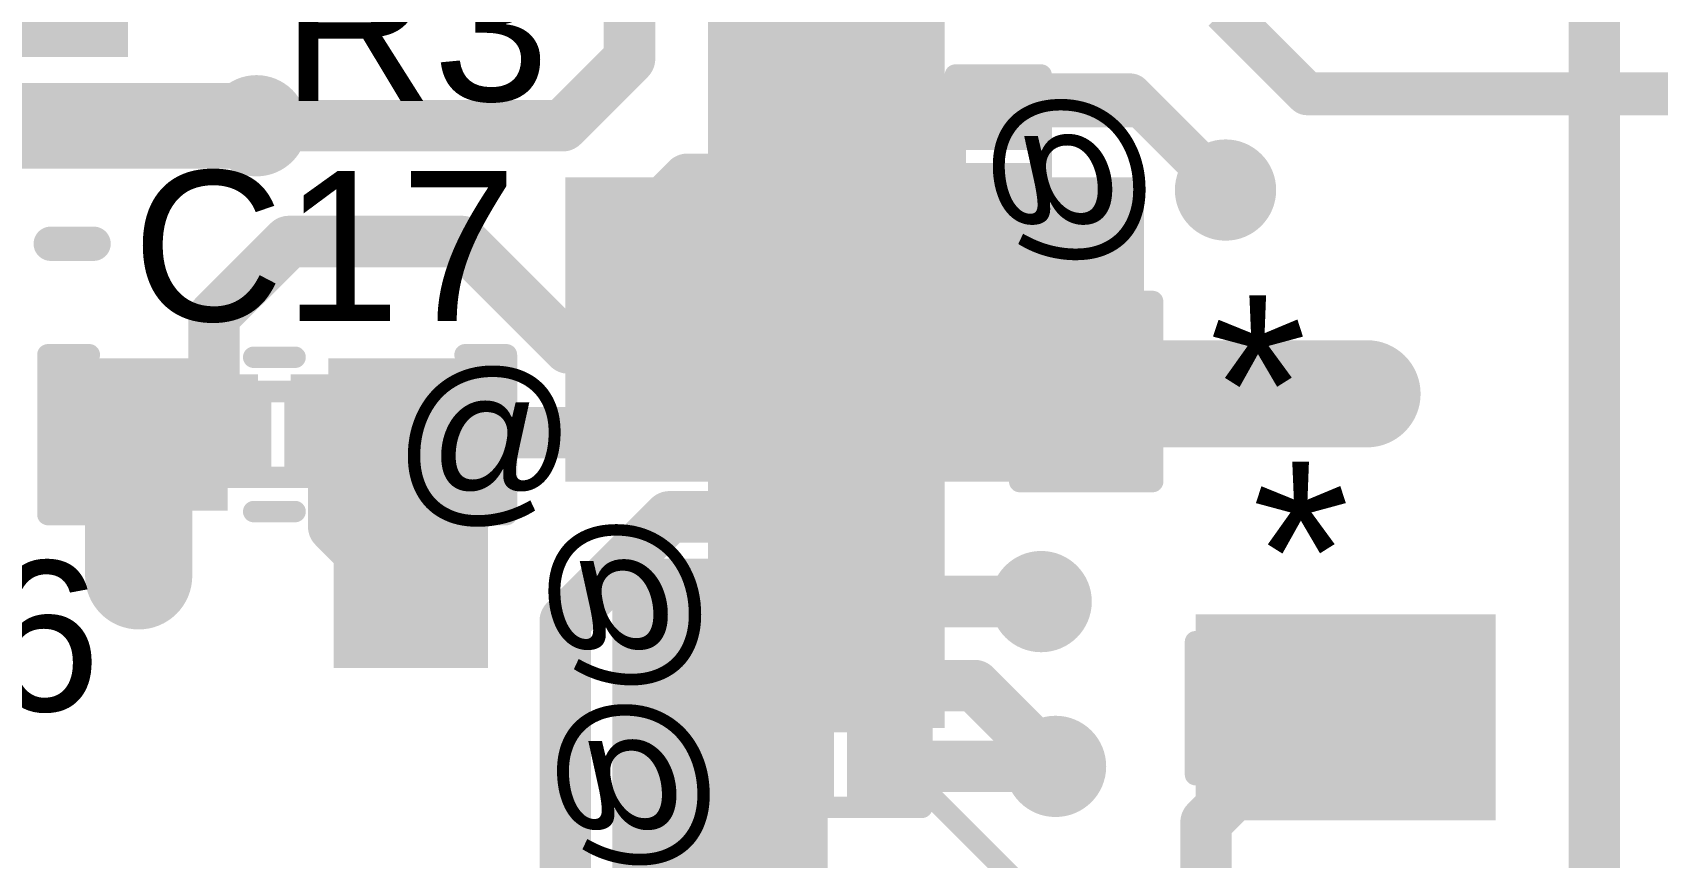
# Model space of a CAD drawing. Header units: millimetres. Extents: x -1.41 to 1.31, y -0.13 to 2.68.
# Drawn here: x -0.4842 to -0.1053, y 0.8598 to 1.0523 of the extents above; entities that cross this region are included whole.
import ezdxf

# ---------------------------------------------------------------- set-up
doc = ezdxf.new("R2010")
doc.units = ezdxf.units.MM
doc.header["$MEASUREMENT"] = 0
for name, color, linetype in [('BottomLayer', 5, 'Continuous'), ('BottomOverlay', 54, 'Continuous'), ('BottomPaste', 16, 'Continuous'), ('BottomSolder', 6, 'Continuous'), ('Mechanical2', 216, 'Continuous'), ('TopLayer', 1, 'Continuous'), ('TopOverlay', 2, 'Continuous'), ('TopPaste', 8, 'Continuous'), ('TopSolder', 216, 'Continuous'), ('ViaHoleLayer', 16, 'Continuous')]:
    doc.layers.add(name, color=color, linetype=linetype)
doc.styles.add('Arial', font='', dxfattribs={"height": 0.2})
doc.styles.get('Arial').set_extended_font_data('Arial')

# ---------------------------------------------------------------- blocks, each defined once
blk = doc.blocks.new('LQFP_100_6')
at = {"layer": 'TopLayer'}
for points in [[(-0.32874015, -0.0728346), (-0.28149605, -0.0728346), (-0.28149605, -0.0846456), (-0.32874015, -0.0846456)], [(-0.32874015, -0.0925197), (-0.28149605, -0.0925197), (-0.28149605, -0.1043307), (-0.32874015, -0.1043307)], [(-0.32874015, -0.1122047), (-0.28149605, -0.1122047), (-0.28149605, -0.1240157), (-0.32874015, -0.1240157)], [(-0.32874015, -0.1318898), (-0.28149605, -0.1318898), (-0.28149605, -0.1437008), (-0.32874015, -0.1437008)], [(-0.32874015, -0.1515748), (-0.28149605, -0.1515748), (-0.28149605, -0.1633858), (-0.32874015, -0.1633858)], [(-0.32874015, -0.1712598), (-0.28149605, -0.1712598), (-0.28149605, -0.1830708), (-0.32874015, -0.1830708)], [(-0.32874015, -0.1909448), (-0.28149605, -0.1909448), (-0.28149605, -0.2027558), (-0.32874015, -0.2027558)], [(-0.32874015, -0.2106299), (-0.28149605, -0.2106299), (-0.28149605, -0.2224409), (-0.32874015, -0.2224409)], [(-0.32874015, -0.230315), (-0.28149605, -0.230315), (-0.28149605, -0.242126), (-0.32874015, -0.242126)]]:
    blk.add_hatch(color=1, dxfattribs=at).paths.add_polyline_path(points)
at = {"layer": 'TopPaste'}
for points in [[(-0.32874015, -0.0728346), (-0.28149605, -0.0728346), (-0.28149605, -0.0846456), (-0.32874015, -0.0846456)], [(-0.32874015, -0.0925197), (-0.28149605, -0.0925197), (-0.28149605, -0.1043307), (-0.32874015, -0.1043307)], [(-0.32874015, -0.1122047), (-0.28149605, -0.1122047), (-0.28149605, -0.1240157), (-0.32874015, -0.1240157)], [(-0.32874015, -0.1318898), (-0.28149605, -0.1318898), (-0.28149605, -0.1437008), (-0.32874015, -0.1437008)], [(-0.32874015, -0.1515748), (-0.28149605, -0.1515748), (-0.28149605, -0.1633858), (-0.32874015, -0.1633858)], [(-0.32874015, -0.1712598), (-0.28149605, -0.1712598), (-0.28149605, -0.1830708), (-0.32874015, -0.1830708)], [(-0.32874015, -0.1909448), (-0.28149605, -0.1909448), (-0.28149605, -0.2027558), (-0.32874015, -0.2027558)], [(-0.32874015, -0.2106299), (-0.28149605, -0.2106299), (-0.28149605, -0.2224409), (-0.32874015, -0.2224409)], [(-0.32874015, -0.230315), (-0.28149605, -0.230315), (-0.28149605, -0.242126), (-0.32874015, -0.242126)]]:
    blk.add_hatch(color=8, dxfattribs=at).paths.add_polyline_path(points)
at = {"layer": 'TopSolder'}
for points in [[(-0.33274015, -0.0688346), (-0.27749605, -0.0688346), (-0.27749605, -0.0886456), (-0.33274015, -0.0886456)], [(-0.33274015, -0.0885197), (-0.27749605, -0.0885197), (-0.27749605, -0.1083307), (-0.33274015, -0.1083307)], [(-0.33274015, -0.1082047), (-0.27749605, -0.1082047), (-0.27749605, -0.1280157), (-0.33274015, -0.1280157)], [(-0.33274015, -0.1278898), (-0.27749605, -0.1278898), (-0.27749605, -0.1477008), (-0.33274015, -0.1477008)], [(-0.33274015, -0.1475748), (-0.27749605, -0.1475748), (-0.27749605, -0.1673858), (-0.33274015, -0.1673858)], [(-0.33274015, -0.1672598), (-0.27749605, -0.1672598), (-0.27749605, -0.1870708), (-0.33274015, -0.1870708)], [(-0.33274015, -0.1869448), (-0.27749605, -0.1869448), (-0.27749605, -0.2067558), (-0.33274015, -0.2067558)], [(-0.33274015, -0.2066299), (-0.27749605, -0.2066299), (-0.27749605, -0.2264409), (-0.33274015, -0.2264409)], [(-0.33274015, -0.226315), (-0.27749605, -0.226315), (-0.27749605, -0.246126), (-0.33274015, -0.246126)]]:
    blk.add_hatch(color=216, dxfattribs=at).paths.add_polyline_path(points)
at = {"layer": 'TopOverlay', "const_width": 0.005}
blk.add_lwpolyline([(-0.2863386, -0.2563386), (-0.2563386, -0.2863386)], dxfattribs=at)
at = {"layer": 'TopOverlay', "const_width": 0.0025}
blk.add_lwpolyline([(-0.2875886, -0.2563386, 1), (-0.2850886, -0.2563386, 1)], format="xyb", close=True, dxfattribs=at)
blk = doc.blocks.new('R___0201_B_47')
at = {"layer": 'BottomLayer'}
for points in [[(-0.01614165, 0.00728345), (-0.00551175, 0.00728345), (-0.00551175, -0.00728345), (-0.01614165, -0.00728345)], [(0.00551185, 0.00728345), (0.01614175, 0.00728345), (0.01614175, -0.00728345), (0.00551185, -0.00728345)]]:
    blk.add_hatch(color=5, dxfattribs=at).paths.add_polyline_path(points)
at = {"layer": 'BottomPaste'}
for points in [[(-0.01614165, 0.00728345), (-0.00551175, 0.00728345), (-0.00551175, -0.00728345), (-0.01614165, -0.00728345)], [(0.00551185, 0.00728345), (0.01614175, 0.00728345), (0.01614175, -0.00728345), (0.00551185, -0.00728345)]]:
    blk.add_hatch(color=16, dxfattribs=at).paths.add_polyline_path(points)
at = {"layer": 'BottomSolder'}
for points in [[(-0.02014165, 0.01128345), (-0.00151175, 0.01128345), (-0.00151175, -0.01128345), (-0.02014165, -0.01128345)], [(0.00151185, 0.01128345), (0.02014175, 0.01128345), (0.02014175, -0.01128345), (0.00151185, -0.01128345)]]:
    blk.add_hatch(color=6, dxfattribs=at).paths.add_polyline_path(points)
at = {"layer": 'BottomOverlay', "const_width": 0.005}
for points in [[(-0.019, 0.01), (0.019, 0.01)], [(-0.019, 0.01), (-0.019, -0.01)], [(0.019, 0.01), (0.019, -0.01)], [(-0.019, -0.01), (0.019, -0.01)]]:
    blk.add_lwpolyline(points, dxfattribs=at)
at = {"layer": 'BottomOverlay', "const_width": 0.0025}
for points in [[(-0.02025, 0.01, 1), (-0.01775, 0.01, 1)], [(-0.02025, 0.01, 1), (-0.01775, 0.01, 1)], [(0.01775, 0.01, 1), (0.02025, 0.01, 1)], [(0.01775, 0.01, 1), (0.02025, 0.01, 1)], [(-0.02025, -0.01, 1), (-0.01775, -0.01, 1)], [(-0.02025, -0.01, 1), (-0.01775, -0.01, 1)], [(0.01775, -0.01, 1), (0.02025, -0.01, 1)], [(0.01775, -0.01, 1), (0.02025, -0.01, 1)]]:
    blk.add_lwpolyline(points, format="xyb", close=True, dxfattribs=at)
blk = doc.blocks.new('R___0201_B_49')
at = {"layer": 'BottomLayer'}
for points in [[(-0.01614165, 0.00728345), (-0.00551175, 0.00728345), (-0.00551175, -0.00728345), (-0.01614165, -0.00728345)], [(0.00551185, 0.00728345), (0.01614175, 0.00728345), (0.01614175, -0.00728345), (0.00551185, -0.00728345)]]:
    blk.add_hatch(color=5, dxfattribs=at).paths.add_polyline_path(points)
at = {"layer": 'BottomPaste'}
for points in [[(-0.01614165, 0.00728345), (-0.00551175, 0.00728345), (-0.00551175, -0.00728345), (-0.01614165, -0.00728345)], [(0.00551185, 0.00728345), (0.01614175, 0.00728345), (0.01614175, -0.00728345), (0.00551185, -0.00728345)]]:
    blk.add_hatch(color=16, dxfattribs=at).paths.add_polyline_path(points)
at = {"layer": 'BottomSolder'}
for points in [[(-0.02014165, 0.01128345), (-0.00151175, 0.01128345), (-0.00151175, -0.01128345), (-0.02014165, -0.01128345)], [(0.00151185, 0.01128345), (0.02014175, 0.01128345), (0.02014175, -0.01128345), (0.00151185, -0.01128345)]]:
    blk.add_hatch(color=6, dxfattribs=at).paths.add_polyline_path(points)
at = {"layer": 'BottomOverlay', "const_width": 0.005}
for points in [[(-0.019, 0.01), (0.019, 0.01)], [(-0.019, -0.01), (-0.019, 0.01)], [(0.019, -0.01), (0.019, 0.01)], [(-0.019, -0.01), (0.019, -0.01)]]:
    blk.add_lwpolyline(points, dxfattribs=at)
at = {"layer": 'BottomOverlay', "const_width": 0.0025}
for points in [[(-0.02025, 0.01, 1), (-0.01775, 0.01, 1)], [(-0.02025, 0.01, 1), (-0.01775, 0.01, 1)], [(0.01775, 0.01, 1), (0.02025, 0.01, 1)], [(0.01775, 0.01, 1), (0.02025, 0.01, 1)], [(-0.02025, -0.01, 1), (-0.01775, -0.01, 1)], [(-0.02025, -0.01, 1), (-0.01775, -0.01, 1)], [(0.01775, -0.01, 1), (0.02025, -0.01, 1)], [(0.01775, -0.01, 1), (0.02025, -0.01, 1)]]:
    blk.add_lwpolyline(points, format="xyb", close=True, dxfattribs=at)
blk = doc.blocks.new('R___0201_B_50')
at = {"layer": 'BottomLayer'}
for points in [[(-0.01614165, 0.00728345), (-0.00551175, 0.00728345), (-0.00551175, -0.00728345), (-0.01614165, -0.00728345)], [(0.00551185, 0.00728345), (0.01614175, 0.00728345), (0.01614175, -0.00728345), (0.00551185, -0.00728345)]]:
    blk.add_hatch(color=5, dxfattribs=at).paths.add_polyline_path(points)
at = {"layer": 'BottomPaste'}
for points in [[(-0.01614165, 0.00728345), (-0.00551175, 0.00728345), (-0.00551175, -0.00728345), (-0.01614165, -0.00728345)], [(0.00551185, 0.00728345), (0.01614175, 0.00728345), (0.01614175, -0.00728345), (0.00551185, -0.00728345)]]:
    blk.add_hatch(color=16, dxfattribs=at).paths.add_polyline_path(points)
at = {"layer": 'BottomSolder'}
for points in [[(-0.02014165, 0.01128345), (-0.00151175, 0.01128345), (-0.00151175, -0.01128345), (-0.02014165, -0.01128345)], [(0.00151185, 0.01128345), (0.02014175, 0.01128345), (0.02014175, -0.01128345), (0.00151185, -0.01128345)]]:
    blk.add_hatch(color=6, dxfattribs=at).paths.add_polyline_path(points)
at = {"layer": 'BottomOverlay', "const_width": 0.005}
for points in [[(-0.019, 0.01), (0.019, 0.01)], [(-0.019, -0.01), (-0.019, 0.01)], [(0.019, -0.01), (0.019, 0.01)], [(-0.019, -0.01), (0.019, -0.01)]]:
    blk.add_lwpolyline(points, dxfattribs=at)
at = {"layer": 'BottomOverlay', "const_width": 0.0025}
for points in [[(-0.02025, 0.01, 1), (-0.01775, 0.01, 1)], [(-0.02025, 0.01, 1), (-0.01775, 0.01, 1)], [(0.01775, 0.01, 1), (0.02025, 0.01, 1)], [(0.01775, 0.01, 1), (0.02025, 0.01, 1)], [(-0.02025, -0.01, 1), (-0.01775, -0.01, 1)], [(-0.02025, -0.01, 1), (-0.01775, -0.01, 1)], [(0.01775, -0.01, 1), (0.02025, -0.01, 1)], [(0.01775, -0.01, 1), (0.02025, -0.01, 1)]]:
    blk.add_lwpolyline(points, format="xyb", close=True, dxfattribs=at)
blk = doc.blocks.new('R___0201_77')
at = {"layer": 'TopLayer'}
for points in [[(-0.01614165, 0.00728345), (-0.00551175, 0.00728345), (-0.00551175, -0.00728345), (-0.01614165, -0.00728345)], [(0.00551185, 0.00728345), (0.01614175, 0.00728345), (0.01614175, -0.00728345), (0.00551185, -0.00728345)]]:
    blk.add_hatch(color=1, dxfattribs=at).paths.add_polyline_path(points)
at = {"layer": 'TopPaste'}
for points in [[(-0.01614165, 0.00728345), (-0.00551175, 0.00728345), (-0.00551175, -0.00728345), (-0.01614165, -0.00728345)], [(0.00551185, 0.00728345), (0.01614175, 0.00728345), (0.01614175, -0.00728345), (0.00551185, -0.00728345)]]:
    blk.add_hatch(color=8, dxfattribs=at).paths.add_polyline_path(points)
at = {"layer": 'TopSolder'}
for points in [[(-0.02014165, 0.01128345), (-0.00151175, 0.01128345), (-0.00151175, -0.01128345), (-0.02014165, -0.01128345)], [(0.00151185, 0.01128345), (0.02014175, 0.01128345), (0.02014175, -0.01128345), (0.00151185, -0.01128345)]]:
    blk.add_hatch(color=216, dxfattribs=at).paths.add_polyline_path(points)
at = {"layer": 'TopOverlay', "const_width": 0.005}
for points in [[(-0.019, 0.01), (0.019, 0.01)], [(-0.019, -0.01), (-0.019, 0.01)], [(0.019, -0.01), (0.019, 0.01)], [(-0.019, -0.01), (0.019, -0.01)]]:
    blk.add_lwpolyline(points, dxfattribs=at)
at = {"layer": 'TopOverlay', "const_width": 0.0025}
for points in [[(-0.02025, 0.01, 1), (-0.01775, 0.01, 1)], [(-0.02025, 0.01, 1), (-0.01775, 0.01, 1)], [(0.01775, 0.01, 1), (0.02025, 0.01, 1)], [(0.01775, 0.01, 1), (0.02025, 0.01, 1)], [(-0.02025, -0.01, 1), (-0.01775, -0.01, 1)], [(-0.02025, -0.01, 1), (-0.01775, -0.01, 1)], [(0.01775, -0.01, 1), (0.02025, -0.01, 1)], [(0.01775, -0.01, 1), (0.02025, -0.01, 1)]]:
    blk.add_lwpolyline(points, format="xyb", close=True, dxfattribs=at)
blk = doc.blocks.new('IND_0603_B_78')
at = {"layer": 'BottomLayer'}
for points in [[(-0.0492126, 0.01377955), (-0.015748, 0.01377955), (-0.015748, -0.01377955), (-0.0492126, -0.01377955)], [(0.015748, 0.01377955), (0.0492126, 0.01377955), (0.0492126, -0.01377955), (0.015748, -0.01377955)]]:
    blk.add_hatch(color=5, dxfattribs=at).paths.add_polyline_path(points)
at = {"layer": 'BottomPaste'}
for points in [[(-0.0492126, 0.01377955), (-0.015748, 0.01377955), (-0.015748, -0.01377955), (-0.0492126, -0.01377955)], [(0.015748, 0.01377955), (0.0492126, 0.01377955), (0.0492126, -0.01377955), (0.015748, -0.01377955)]]:
    blk.add_hatch(color=16, dxfattribs=at).paths.add_polyline_path(points)
at = {"layer": 'BottomSolder'}
for points in [[(-0.0532126, 0.01777955), (-0.011748, 0.01777955), (-0.011748, -0.01777955), (-0.0532126, -0.01777955)], [(0.011748, 0.01777955), (0.0532126, 0.01777955), (0.0532126, -0.01777955), (0.011748, -0.01777955)]]:
    blk.add_hatch(color=6, dxfattribs=at).paths.add_polyline_path(points)
at = {"layer": 'BottomOverlay', "const_width": 0.005}
for points in [[(-0.0536579, 0.0185728), (-0.044, 0.0185728)], [(-0.0536579, -0.0186944), (-0.0536579, 0.0185728)], [(-0.0056579, 0.018), (0.004, 0.018)], [(0.0436346, 0.0185728), (0.0532925, 0.0185728)], [(0.0532925, -0.0186944), (0.0532925, 0.0185728)], [(-0.0536579, -0.0186944), (-0.044, -0.0186944)], [(-0.0056579, -0.018), (0.004, -0.018)], [(0.0436346, -0.0186944), (0.0532925, -0.0186944)]]:
    blk.add_lwpolyline(points, dxfattribs=at)
at = {"layer": 'BottomOverlay', "const_width": 0.0025}
for points in [[(-0.0549079, 0.0185728, 1), (-0.0524079, 0.0185728, 1)], [(-0.0549079, 0.0185728, 1), (-0.0524079, 0.0185728, 1)], [(-0.04525, 0.0185728, 1), (-0.04275, 0.0185728, 1)], [(-0.0069079, 0.018, 1), (-0.0044079, 0.018, 1)], [(0.00275, 0.018, 1), (0.00525, 0.018, 1)], [(0.0423846, 0.0185728, 1), (0.0448846, 0.0185728, 1)], [(0.0520425, 0.0185728, 1), (0.0545425, 0.0185728, 1)], [(0.0520425, 0.0185728, 1), (0.0545425, 0.0185728, 1)], [(-0.0549079, -0.0186944, 1), (-0.0524079, -0.0186944, 1)], [(-0.0549079, -0.0186944, 1), (-0.0524079, -0.0186944, 1)], [(-0.04525, -0.0186944, 1), (-0.04275, -0.0186944, 1)], [(-0.0069079, -0.018, 1), (-0.0044079, -0.018, 1)], [(0.00275, -0.018, 1), (0.00525, -0.018, 1)], [(0.0423846, -0.0186944, 1), (0.0448846, -0.0186944, 1)], [(0.0520425, -0.0186944, 1), (0.0545425, -0.0186944, 1)], [(0.0520425, -0.0186944, 1), (0.0545425, -0.0186944, 1)]]:
    blk.add_lwpolyline(points, format="xyb", close=True, dxfattribs=at)
blk = doc.blocks.new('C__0603_B_93')
at = {"layer": 'BottomLayer'}
for points in [[(-0.045, -0.0175), (-0.045, 0.0175), (-0.015, 0.0175), (-0.015, -0.0175)], [(0.015, -0.0175), (0.015, 0.0175), (0.045, 0.0175), (0.045, -0.0175)]]:
    blk.add_hatch(color=5, dxfattribs=at).paths.add_polyline_path(points)
at = {"layer": 'BottomPaste'}
for points in [[(-0.045, -0.0175), (-0.045, 0.0175), (-0.015, 0.0175), (-0.015, -0.0175)], [(0.015, -0.0175), (0.015, 0.0175), (0.045, 0.0175), (0.045, -0.0175)]]:
    blk.add_hatch(color=16, dxfattribs=at).paths.add_polyline_path(points)
at = {"layer": 'BottomSolder'}
for points in [[(-0.0473622, -0.0198622), (-0.0473622, 0.0198622), (-0.0126378, 0.0198622), (-0.0126378, -0.0198622)], [(0.0126378, -0.0198622), (0.0126378, 0.0198622), (0.0473622, 0.0198622), (0.0473622, -0.0198622)]]:
    blk.add_hatch(color=6, dxfattribs=at).paths.add_polyline_path(points)
at = {"layer": 'BottomOverlay', "const_width": 0.005}
for points in [[(-0.049, -0.021), (-0.049, 0.021)], [(-0.049, 0.021), (-0.018, 0.021)], [(0.018, 0.021), (0.049, 0.021)], [(0.049, -0.021), (0.049, 0.021)], [(-0.049, -0.021), (-0.018, -0.021)], [(0.018, -0.021), (0.049, -0.021)]]:
    blk.add_lwpolyline(points, dxfattribs=at)
at = {"layer": 'BottomOverlay', "const_width": 0.0025}
for points in [[(-0.05025, 0.021, 1), (-0.04775, 0.021, 1)], [(-0.05025, 0.021, 1), (-0.04775, 0.021, 1)], [(-0.01925, 0.021, 1), (-0.01675, 0.021, 1)], [(0.01675, 0.021, 1), (0.01925, 0.021, 1)], [(0.04775, 0.021, 1), (0.05025, 0.021, 1)], [(0.04775, 0.021, 1), (0.05025, 0.021, 1)], [(-0.05025, -0.021, 1), (-0.04775, -0.021, 1)], [(-0.05025, -0.021, 1), (-0.04775, -0.021, 1)], [(-0.01925, -0.021, 1), (-0.01675, -0.021, 1)], [(0.01675, -0.021, 1), (0.01925, -0.021, 1)], [(0.04775, -0.021, 1), (0.05025, -0.021, 1)], [(0.04775, -0.021, 1), (0.05025, -0.021, 1)]]:
    blk.add_lwpolyline(points, format="xyb", close=True, dxfattribs=at)
blk = doc.blocks.new('C__0603_B_99')
at = {"layer": 'BottomLayer'}
for points in [[(-0.045, -0.0175), (-0.045, 0.0175), (-0.015, 0.0175), (-0.015, -0.0175)], [(0.015, -0.0175), (0.015, 0.0175), (0.045, 0.0175), (0.045, -0.0175)]]:
    blk.add_hatch(color=5, dxfattribs=at).paths.add_polyline_path(points)
at = {"layer": 'BottomPaste'}
for points in [[(-0.045, -0.0175), (-0.045, 0.0175), (-0.015, 0.0175), (-0.015, -0.0175)], [(0.015, -0.0175), (0.015, 0.0175), (0.045, 0.0175), (0.045, -0.0175)]]:
    blk.add_hatch(color=16, dxfattribs=at).paths.add_polyline_path(points)
at = {"layer": 'BottomSolder'}
for points in [[(-0.0473622, -0.0198622), (-0.0473622, 0.0198622), (-0.0126378, 0.0198622), (-0.0126378, -0.0198622)], [(0.0126378, -0.0198622), (0.0126378, 0.0198622), (0.0473622, 0.0198622), (0.0473622, -0.0198622)]]:
    blk.add_hatch(color=6, dxfattribs=at).paths.add_polyline_path(points)
at = {"layer": 'BottomOverlay', "const_width": 0.005}
for points in [[(-0.049, 0.021), (-0.049, -0.021)], [(-0.049, 0.021), (-0.018, 0.021)], [(0.018, 0.021), (0.049, 0.021)], [(0.049, 0.021), (0.049, -0.021)], [(-0.049, -0.021), (-0.018, -0.021)], [(0.018, -0.021), (0.049, -0.021)]]:
    blk.add_lwpolyline(points, dxfattribs=at)
at = {"layer": 'BottomOverlay', "const_width": 0.0025}
for points in [[(-0.05025, 0.021, 1), (-0.04775, 0.021, 1)], [(-0.05025, 0.021, 1), (-0.04775, 0.021, 1)], [(-0.01925, 0.021, 1), (-0.01675, 0.021, 1)], [(0.01675, 0.021, 1), (0.01925, 0.021, 1)], [(0.04775, 0.021, 1), (0.05025, 0.021, 1)], [(0.04775, 0.021, 1), (0.05025, 0.021, 1)], [(-0.05025, -0.021, 1), (-0.04775, -0.021, 1)], [(-0.05025, -0.021, 1), (-0.04775, -0.021, 1)], [(-0.01925, -0.021, 1), (-0.01675, -0.021, 1)], [(0.01675, -0.021, 1), (0.01925, -0.021, 1)], [(0.04775, -0.021, 1), (0.05025, -0.021, 1)], [(0.04775, -0.021, 1), (0.05025, -0.021, 1)]]:
    blk.add_lwpolyline(points, format="xyb", close=True, dxfattribs=at)

msp = doc.modelspace()

# ---------------------------------------------------------------- hatches: boundary and pattern name
at = {"layer": 'BottomLayer'}
h = msp.add_hatch(color=5, dxfattribs=at)
edge = h.paths.add_edge_path()
edge.add_arc((-0.432, 1.030528), 0.011811, 0, 360)
h = msp.add_hatch(color=5, dxfattribs=at)
edge = h.paths.add_edge_path()
edge.add_arc((-0.206, 1.015528), 0.011811, 0, 360)
for points in [[(-0.36, 0.947528), (-0.285, 0.947528), (-0.285, 1.018528), (-0.36, 1.018528)], [(-0.272, 0.947528), (-0.225, 0.947528), (-0.225, 1.018528), (-0.272, 1.018528)], [(-0.414, 0.904), (-0.378, 0.904), (-0.378, 0.972528), (-0.414, 0.972528)], [(-0.349, 0.82), (-0.2988268, 0.82), (-0.2988268, 0.929528), (-0.349, 0.929528)], [(-0.213, 0.868528), (-0.143, 0.868528), (-0.143, 0.916528), (-0.213, 0.916528)]]:
    msp.add_hatch(color=5, dxfattribs=at).paths.add_polyline_path(points)
h = msp.add_hatch(color=5, dxfattribs=at)
edge = h.paths.add_edge_path()
edge.add_arc((-0.345, 1.004528), 0.011811, 0, 360)
h = msp.add_hatch(color=5, dxfattribs=at)
edge = h.paths.add_edge_path()
edge.add_arc((-0.241, 0.9983626), 0.011811, 0, 360)
h = msp.add_hatch(color=5, dxfattribs=at)
edge = h.paths.add_edge_path()
edge.add_arc((-0.173, 0.968), 0.011811, 0, 360)
h = msp.add_hatch(color=5, dxfattribs=at)
edge = h.paths.add_edge_path()
edge.add_arc((-0.4594821, 0.925528), 0.011811, 0, 360)
h = msp.add_hatch(color=5, dxfattribs=at)
edge = h.paths.add_edge_path()
edge.add_arc((-0.397, 0.92), 0.011811, 0, 360)
h = msp.add_hatch(color=5, dxfattribs=at)
edge = h.paths.add_edge_path()
edge.add_arc((-0.249, 0.919528), 0.011811, 0, 360)
h = msp.add_hatch(color=5, dxfattribs=at)
edge = h.paths.add_edge_path()
edge.add_arc((-0.155, 0.892528), 0.011811, 0, 360)
h = msp.add_hatch(color=5, dxfattribs=at)
edge = h.paths.add_edge_path()
edge.add_arc((-0.245644, 0.881084), 0.011811, 0, 360)
h = msp.add_hatch(color=5, dxfattribs=at)
edge = h.paths.add_edge_path()
edge.add_arc((-0.320189, 0.857), 0.011811, 0, 360)
at = {"layer": 'TopLayer'}
for points in [[(-0.529, 1.046528), (-0.462, 1.046528), (-0.462, 1.081528), (-0.529, 1.081528)], [(-0.4516535, 0.948528), (-0.4316535, 0.948528), (-0.4316535, 0.972528), (-0.4516535, 0.972528)], [(-0.424, 0.948528), (-0.404, 0.948528), (-0.404, 0.972528), (-0.424, 0.972528)]]:
    msp.add_hatch(color=1, dxfattribs=at).paths.add_polyline_path(points)
h = msp.add_hatch(color=1, dxfattribs=at)
edge = h.paths.add_edge_path()
edge.add_arc((-0.432, 1.030528), 0.011811, 0, 360)
h = msp.add_hatch(color=1, dxfattribs=at)
edge = h.paths.add_edge_path()
edge.add_arc((-0.206, 1.015528), 0.011811, 0, 360)
h = msp.add_hatch(color=1, dxfattribs=at)
edge = h.paths.add_edge_path()
edge.add_arc((-0.345, 1.004528), 0.011811, 0, 360)
h = msp.add_hatch(color=1, dxfattribs=at)
edge = h.paths.add_edge_path()
edge.add_arc((-0.241, 0.9983626), 0.011811, 0, 360)
h = msp.add_hatch(color=1, dxfattribs=at)
edge = h.paths.add_edge_path()
edge.add_arc((-0.173, 0.968), 0.011811, 0, 360)
h = msp.add_hatch(color=1, dxfattribs=at)
edge = h.paths.add_edge_path()
edge.add_arc((-0.4594821, 0.925528), 0.011811, 0, 360)
h = msp.add_hatch(color=1, dxfattribs=at)
edge = h.paths.add_edge_path()
edge.add_arc((-0.397, 0.92), 0.011811, 0, 360)
h = msp.add_hatch(color=1, dxfattribs=at)
edge = h.paths.add_edge_path()
edge.add_arc((-0.249, 0.919528), 0.011811, 0, 360)
h = msp.add_hatch(color=1, dxfattribs=at)
edge = h.paths.add_edge_path()
edge.add_arc((-0.155, 0.892528), 0.011811, 0, 360)
h = msp.add_hatch(color=1, dxfattribs=at)
edge = h.paths.add_edge_path()
edge.add_arc((-0.245644, 0.881084), 0.011811, 0, 360)
h = msp.add_hatch(color=1, dxfattribs=at)
edge = h.paths.add_edge_path()
edge.add_arc((-0.320189, 0.857), 0.011811, 0, 360)
at = {"layer": 'ViaHoleLayer'}
h = msp.add_hatch(color=16, dxfattribs=at)
edge = h.paths.add_edge_path()
edge.add_arc((-0.432, 1.030528), 0.0059055, 0, 360)
h = msp.add_hatch(color=16, dxfattribs=at)
edge = h.paths.add_edge_path()
edge.add_arc((-0.206, 1.015528), 0.0059055, 0, 360)
h = msp.add_hatch(color=16, dxfattribs=at)
edge = h.paths.add_edge_path()
edge.add_arc((-0.345, 1.004528), 0.0059055, 0, 360)
h = msp.add_hatch(color=16, dxfattribs=at)
edge = h.paths.add_edge_path()
edge.add_arc((-0.241, 0.9983626), 0.0059055, 0, 360)
h = msp.add_hatch(color=16, dxfattribs=at)
edge = h.paths.add_edge_path()
edge.add_arc((-0.173, 0.968), 0.0059055, 0, 360)
h = msp.add_hatch(color=16, dxfattribs=at)
edge = h.paths.add_edge_path()
edge.add_arc((-0.4594821, 0.925528), 0.0059055, 0, 360)
h = msp.add_hatch(color=16, dxfattribs=at)
edge = h.paths.add_edge_path()
edge.add_arc((-0.397, 0.92), 0.0059055, 0, 360)
h = msp.add_hatch(color=16, dxfattribs=at)
edge = h.paths.add_edge_path()
edge.add_arc((-0.249, 0.919528), 0.0059055, 0, 360)
h = msp.add_hatch(color=16, dxfattribs=at)
edge = h.paths.add_edge_path()
edge.add_arc((-0.155, 0.892528), 0.0059055, 0, 360)
h = msp.add_hatch(color=16, dxfattribs=at)
edge = h.paths.add_edge_path()
edge.add_arc((-0.245644, 0.881084), 0.0059055, 0, 360)
h = msp.add_hatch(color=16, dxfattribs=at)
edge = h.paths.add_edge_path()
edge.add_arc((-0.320189, 0.857), 0.0059055, 0, 360)

# ---------------------------------------------------------------- linework, layer by layer
at = {"layer": 'BottomLayer'}
for points, const_width in [([(-0.12, 0.8340001), (-0.12, 1.08)], 0.012), ([(-0.992, 1.030528), (-0.432, 1.030528)], 0.02), ([(-0.259, 1.0341815), (-0.2246535, 1.0341815)], 0.008), ([(-0.2246535, 1.0341815), (-0.206, 1.015528)], 0.008), ([(-0.242, 0.968528), (-0.241472, 0.968)], 0.025), ([(-0.241472, 0.968), (-0.173, 0.968)], 0.025), ([(-0.4594821, 0.925528), (-0.4594821, 0.9585246)], 0.025), ([(-0.397, 0.9560461), (-0.3945215, 0.9585246)], 0.025), ([(-0.284, 0.919528), (-0.248, 0.919528)], 0.012), ([(-0.1923701, 0.891528), (-0.192, 0.8911579)], 0.025), ([(-0.336, 0.885), (-0.329189, 0.878189)], 0.008), ([(-0.283556, 0.881084), (-0.244644, 0.881084)], 0.012), ([(-0.329189, 0.865), (-0.329189, 0.878189)], 0.008)]:
    msp.add_lwpolyline(points, dxfattribs=dict(at, const_width=const_width))
for points, const_width in [([(-0.437, 1.030528, 1), (-0.427, 1.030528, 1)], 0.01), ([(-0.261, 1.0341815, 1), (-0.257, 1.0341815, 1)], 0.004), ([(-0.2266535, 1.0341815, 1), (-0.2226535, 1.0341815, 1)], 0.004), ([(-0.2266535, 1.0341815, 1), (-0.2226535, 1.0341815, 1)], 0.004), ([(-0.208, 1.015528, 1), (-0.204, 1.015528, 1)], 0.004), ([(-0.24825, 0.968528, 1), (-0.23575, 0.968528, 1)], 0.0125), ([(-0.247722, 0.968, 1), (-0.235222, 0.968, 1)], 0.0125), ([(-0.247722, 0.968, 1), (-0.235222, 0.968, 1)], 0.0125), ([(-0.17925, 0.968, 1), (-0.16675, 0.968, 1)], 0.0125), ([(-0.4657321, 0.9585246, 1), (-0.4532321, 0.9585246, 1)], 0.0125), ([(-0.4007715, 0.9585246, 1), (-0.3882715, 0.9585246, 1)], 0.0125), ([(-0.40325, 0.9560461, 1), (-0.39075, 0.9560461, 1)], 0.0125), ([(-0.4657321, 0.925528, 1), (-0.4532321, 0.925528, 1)], 0.0125), ([(-0.287, 0.919528, 1), (-0.281, 0.919528, 1)], 0.006), ([(-0.251, 0.919528, 1), (-0.245, 0.919528, 1)], 0.006), ([(-0.1986201, 0.891528, 1), (-0.1861201, 0.891528, 1)], 0.0125), ([(-0.19825, 0.8911579, 1), (-0.18575, 0.8911579, 1)], 0.0125), ([(-0.338, 0.885, 1), (-0.334, 0.885, 1)], 0.004), ([(-0.286556, 0.881084, 1), (-0.280556, 0.881084, 1)], 0.006), ([(-0.247644, 0.881084, 1), (-0.241644, 0.881084, 1)], 0.006), ([(-0.331189, 0.878189, 1), (-0.327189, 0.878189, 1)], 0.004), ([(-0.331189, 0.878189, 1), (-0.327189, 0.878189, 1)], 0.004), ([(-0.331189, 0.865, 1), (-0.327189, 0.865, 1)], 0.004)]:
    msp.add_lwpolyline(points, format="xyb", close=True, dxfattribs=dict(at, const_width=const_width))
at = {"layer": 'Mechanical2', "const_width": 0.015}
msp.add_lwpolyline([(1.304531, 0.7779402, -5.376896980783756), (1.3038379, 1.7829146)], format="xyb", dxfattribs=at)
at = {"layer": 'TopLayer'}
for points, const_width in [([(-0.345, 1.0461433), (-0.345, 1.080528)], 0.012), ([(-0.2064177, 1.0574178), (-0.1869839, 1.037984)], 0.01), ([(-0.3606153, 1.030528), (-0.345, 1.0461433)], 0.012), ([(-0.2991181, 1.0377327), (-0.2282047, 1.0377327)], 0.01), ([(-0.2282047, 1.0377327), (-0.206, 1.015528)], 0.01), ([(-0.1869839, 1.037984), (0.046456, 1.037984)], 0.01), ([(-0.432, 1.030528), (-0.3606153, 1.030528)], 0.012), ([(-0.345, 1.004528), (-0.3314803, 1.0180477)], 0.012), ([(-0.3314803, 1.0180477), (-0.2991181, 1.0180477)], 0.012), ([(-0.4419133, 0.9860867), (-0.424472, 1.003528)], 0.012), ([(-0.424472, 1.003528), (-0.384088, 1.003528)], 0.012), ([(-0.384088, 1.003528), (-0.3592376, 0.9786776)], 0.012), ([(-0.2991181, 0.9983626), (-0.241, 0.9983626)], 0.012), ([(-0.4419133, 0.9626146), (-0.4419133, 0.9860867)], 0.012), ([(-0.3592376, 0.9786776), (-0.2991181, 0.9786776)], 0.012), ([(-0.4419133, 0.9626146), (-0.4378267, 0.958528)], 0.012), ([(-0.4161732, 0.958528), (-0.4157558, 0.9589454)], 0.012), ([(-0.4157558, 0.9589454), (-0.2991653, 0.9589454)], 0.012), ([(-0.2991653, 0.9589454), (-0.2991181, 0.9589926)], 0.012), ([(-0.414, 0.9370001), (-0.414, 0.9563548)], 0.012), ([(-0.36, 0.915), (-0.3356924, 0.9393076)], 0.012), ([(-0.3356924, 0.9393076), (-0.2991181, 0.9393076)], 0.012), ([(-0.414, 0.9370001), (-0.397, 0.9200001)], 0.012), ([(-0.2991181, 0.9196225), (-0.2990709, 0.9195753)], 0.012), ([(-0.2990709, 0.9195753), (-0.2490473, 0.9195753)], 0.012), ([(-0.2490473, 0.9195753), (-0.249, 0.919528)], 0.012), ([(-0.36, 0.791), (-0.36, 0.915)], 0.012), ([(-0.2991181, 0.8999374), (-0.2644974, 0.8999374)], 0.012), ([(-0.2644974, 0.8999374), (-0.245644, 0.881084)], 0.012), ([(-0.2105355, 0.8680635), (-0.186071, 0.892528)], 0.012), ([(-0.186071, 0.892528), (-0.155, 0.892528)], 0.012), ([(-0.2105355, 0.8310398), (-0.2105355, 0.8680635)], 0.012)]:
    msp.add_lwpolyline(points, dxfattribs=dict(at, const_width=const_width))
for points, const_width in [([(-0.348, 1.0461433, 1), (-0.342, 1.0461433, 1)], 0.006), ([(-0.348, 1.0461433, 1), (-0.342, 1.0461433, 1)], 0.006), ([(-0.3016181, 1.0377327, 1), (-0.2966181, 1.0377327, 1)], 0.005), ([(-0.2307047, 1.0377327, 1), (-0.2257047, 1.0377327, 1)], 0.005), ([(-0.2307047, 1.0377327, 1), (-0.2257047, 1.0377327, 1)], 0.005), ([(-0.1894839, 1.037984, 1), (-0.1844839, 1.037984, 1)], 0.005), ([(-0.1894839, 1.037984, 1), (-0.1844839, 1.037984, 1)], 0.005), ([(-0.435, 1.030528, 1), (-0.429, 1.030528, 1)], 0.006), ([(-0.3636153, 1.030528, 1), (-0.3576153, 1.030528, 1)], 0.006), ([(-0.3636153, 1.030528, 1), (-0.3576153, 1.030528, 1)], 0.006), ([(-0.3344803, 1.0180477, 1), (-0.3284803, 1.0180477, 1)], 0.006), ([(-0.3344803, 1.0180477, 1), (-0.3284803, 1.0180477, 1)], 0.006), ([(-0.3021181, 1.0180477, 1), (-0.2961181, 1.0180477, 1)], 0.006), ([(-0.2085, 1.015528, 1), (-0.2035, 1.015528, 1)], 0.005), ([(-0.427472, 1.003528, 1), (-0.421472, 1.003528, 1)], 0.006), ([(-0.427472, 1.003528, 1), (-0.421472, 1.003528, 1)], 0.006), ([(-0.387088, 1.003528, 1), (-0.381088, 1.003528, 1)], 0.006), ([(-0.387088, 1.003528, 1), (-0.381088, 1.003528, 1)], 0.006), ([(-0.348, 1.004528, 1), (-0.342, 1.004528, 1)], 0.006), ([(-0.3021181, 0.9983626, 1), (-0.2961181, 0.9983626, 1)], 0.006), ([(-0.244, 0.9983626, 1), (-0.238, 0.9983626, 1)], 0.006), ([(-0.4449133, 0.9860867, 1), (-0.4389133, 0.9860867, 1)], 0.006), ([(-0.4449133, 0.9860867, 1), (-0.4389133, 0.9860867, 1)], 0.006), ([(-0.3622376, 0.9786776, 1), (-0.3562376, 0.9786776, 1)], 0.006), ([(-0.3622376, 0.9786776, 1), (-0.3562376, 0.9786776, 1)], 0.006), ([(-0.3021181, 0.9786776, 1), (-0.2961181, 0.9786776, 1)], 0.006), ([(-0.4449133, 0.9626146, 1), (-0.4389133, 0.9626146, 1)], 0.006), ([(-0.4449133, 0.9626146, 1), (-0.4389133, 0.9626146, 1)], 0.006), ([(-0.4408267, 0.958528, 1), (-0.4348267, 0.958528, 1)], 0.006), ([(-0.4191732, 0.958528, 1), (-0.4131732, 0.958528, 1)], 0.006), ([(-0.4187558, 0.9589454, 1), (-0.4127558, 0.9589454, 1)], 0.006), ([(-0.4187558, 0.9589454, 1), (-0.4127558, 0.9589454, 1)], 0.006), ([(-0.3021653, 0.9589454, 1), (-0.2961653, 0.9589454, 1)], 0.006), ([(-0.3021653, 0.9589454, 1), (-0.2961653, 0.9589454, 1)], 0.006), ([(-0.3021181, 0.9589926, 1), (-0.2961181, 0.9589926, 1)], 0.006), ([(-0.417, 0.9563548, 1), (-0.411, 0.9563548, 1)], 0.006), ([(-0.3386924, 0.9393076, 1), (-0.3326924, 0.9393076, 1)], 0.006), ([(-0.3386924, 0.9393076, 1), (-0.3326924, 0.9393076, 1)], 0.006), ([(-0.3021181, 0.9393076, 1), (-0.2961181, 0.9393076, 1)], 0.006), ([(-0.417, 0.9370001, 1), (-0.411, 0.9370001, 1)], 0.006), ([(-0.417, 0.9370001, 1), (-0.411, 0.9370001, 1)], 0.006), ([(-0.4, 0.9200001, 1), (-0.394, 0.9200001, 1)], 0.006), ([(-0.3021181, 0.9196225, 1), (-0.2961181, 0.9196225, 1)], 0.006), ([(-0.3020709, 0.9195753, 1), (-0.2960709, 0.9195753, 1)], 0.006), ([(-0.3020709, 0.9195753, 1), (-0.2960709, 0.9195753, 1)], 0.006), ([(-0.2520473, 0.9195753, 1), (-0.2460473, 0.9195753, 1)], 0.006), ([(-0.2520473, 0.9195753, 1), (-0.2460473, 0.9195753, 1)], 0.006), ([(-0.252, 0.919528, 1), (-0.246, 0.919528, 1)], 0.006), ([(-0.363, 0.915, 1), (-0.357, 0.915, 1)], 0.006), ([(-0.363, 0.915, 1), (-0.357, 0.915, 1)], 0.006), ([(-0.3021181, 0.8999374, 1), (-0.2961181, 0.8999374, 1)], 0.006), ([(-0.2674974, 0.8999374, 1), (-0.2614974, 0.8999374, 1)], 0.006), ([(-0.2674974, 0.8999374, 1), (-0.2614974, 0.8999374, 1)], 0.006), ([(-0.189071, 0.892528, 1), (-0.183071, 0.892528, 1)], 0.006), ([(-0.189071, 0.892528, 1), (-0.183071, 0.892528, 1)], 0.006), ([(-0.158, 0.892528, 1), (-0.152, 0.892528, 1)], 0.006), ([(-0.248644, 0.881084, 1), (-0.242644, 0.881084, 1)], 0.006), ([(-0.2135355, 0.8680635, 1), (-0.2075355, 0.8680635, 1)], 0.006), ([(-0.2135355, 0.8680635, 1), (-0.2075355, 0.8680635, 1)], 0.006)]:
    msp.add_lwpolyline(points, format="xyb", close=True, dxfattribs=dict(at, const_width=const_width))
at = {"layer": 'TopOverlay', "const_width": 0.008}
msp.add_lwpolyline([(-0.48, 1.003), (-0.47, 1.003)], dxfattribs=at)
at = {"layer": 'TopOverlay', "const_width": 0.004}
for points in [[(-0.482, 1.003, 1), (-0.478, 1.003, 1)], [(-0.472, 1.003, 1), (-0.468, 1.003, 1)]]:
    msp.add_lwpolyline(points, format="xyb", close=True, dxfattribs=at)

# ---------------------------------------------------------------- block references
for name, p in [('LQFP_100_6', (0.006, 1.1361579)), ('C__0603_B_93', (-0.272, 0.968528)), ('IND_0603_B_78', (-0.4270018, 0.9585246)), ('R___0201_77', (-0.427, 0.958528)), ('R___0201_B_50', (-0.2958268, 0.919528)), ('R___0201_B_49', (-0.2958268, 0.881528))]:
    msp.add_blockref(name, p)
at = {"rotation": 90}
for name, p in [('R___0201_B_47', (-0.259, 1.0233547)), ('C__0603_B_99', (-0.192, 0.8611579))]:
    msp.add_blockref(name, p, dxfattribs=at)

# ---------------------------------------------------------------- texts
at = {"layer": 'BottomOverlay', "style": 'Arial', "text_generation_flag": 2}
for s, height, p in [('@', 0.03, (-0.2213524, 1.0051826)), ('*', 0.042, (-0.187, 0.949)), ('*', 0.042, (-0.177, 0.9101579)), ('@', 0.03, (-0.325, 0.906)), ('@', 0.03, (-0.323, 0.864))]:
    msp.add_text(s, height=height, rotation=360, dxfattribs=at).set_placement(p)
at = {"layer": 'TopOverlay', "style": 'Arial'}
for s, p in [('R3', (-0.4261923, 1.0363357)), ('C17', (-0.461, 0.985)), ('C16', (-0.558, 0.894))]:
    msp.add_text(s, height=0.035, dxfattribs=at).set_placement(p)
msp.add_text('@', height=0.03, rotation=360, dxfattribs=at).set_placement((-0.4, 0.943))

doc.saveas('drawing.dxf')
